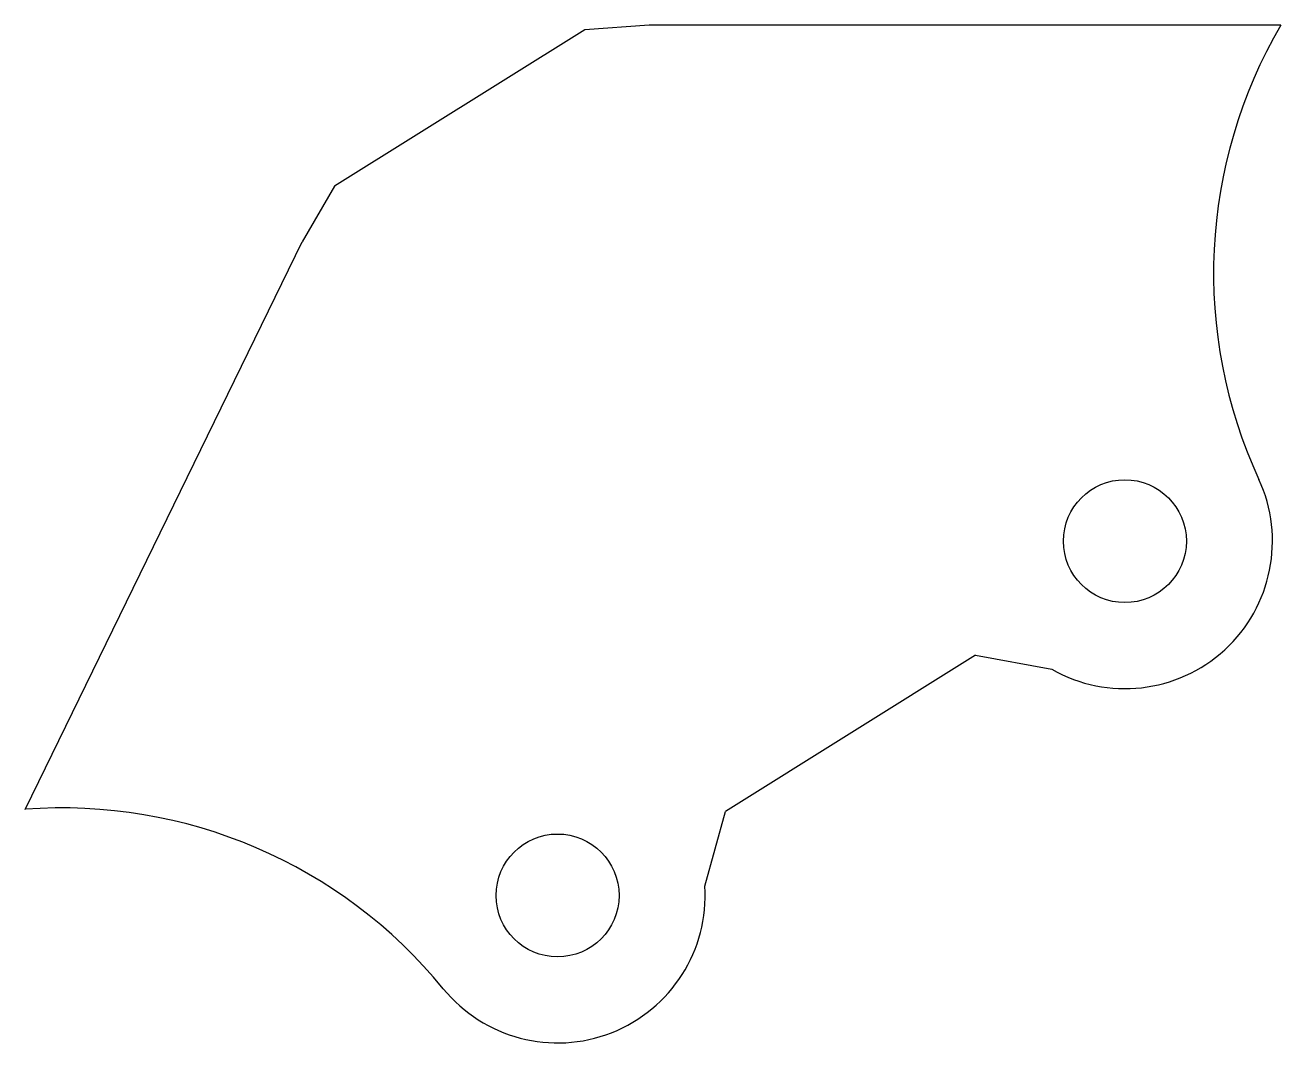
# Model space of a CAD drawing. Header units: inches. Extents: x -1.37 to 5.02, y -4.23 to 0.95.
import ezdxf

# ---------------------------------------------------------------- set-up
doc = ezdxf.new("R2010")
doc.units = ezdxf.units.IN
doc.header["$MEASUREMENT"] = 0

msp = doc.modelspace()

# ---------------------------------------------------------------- linework, layer by layer
at = {"color": 7, "linetype": 'Continuous', "lineweight": 25}
for p, q in [((1.4793, 0.9244), (0.2074, 0.1296)), ((1.8065, 0.9486), (1.4793, 0.9244)), ((5.0181, 0.9486), (1.8065, 0.9486)), ((0.2074, 0.1296), (0.0423, -0.1538)), ((-1.3656, -3.0404), (0.0423, -0.1538)), ((3.4665, -2.2558), (2.1946, -3.0506)), ((3.4665, -2.2558), (3.8541, -2.3282)), ((2.0898, -3.4306), (2.1946, -3.0506))]:
    msp.add_line(p, q, dxfattribs=at)
for centre in [(4.2251, -1.6764), (1.3413, -3.4784)]:
    msp.add_circle(centre, 0.3125, dxfattribs=at)
for centre, radius, start, end in [((7.1758, -0.314), 2.5, 149.66471, 204.78315), ((4.2251, -1.6764), 0.75, 240.34847, 24.78315), ((-1.1766, -5.5332), 2.5, 39.21685, 94.33529), ((1.3413, -3.4784), 0.75, 219.21685, 3.65153)]:
    msp.add_arc(centre, radius, start, end, dxfattribs=at)

doc.saveas('drawing.dxf')
